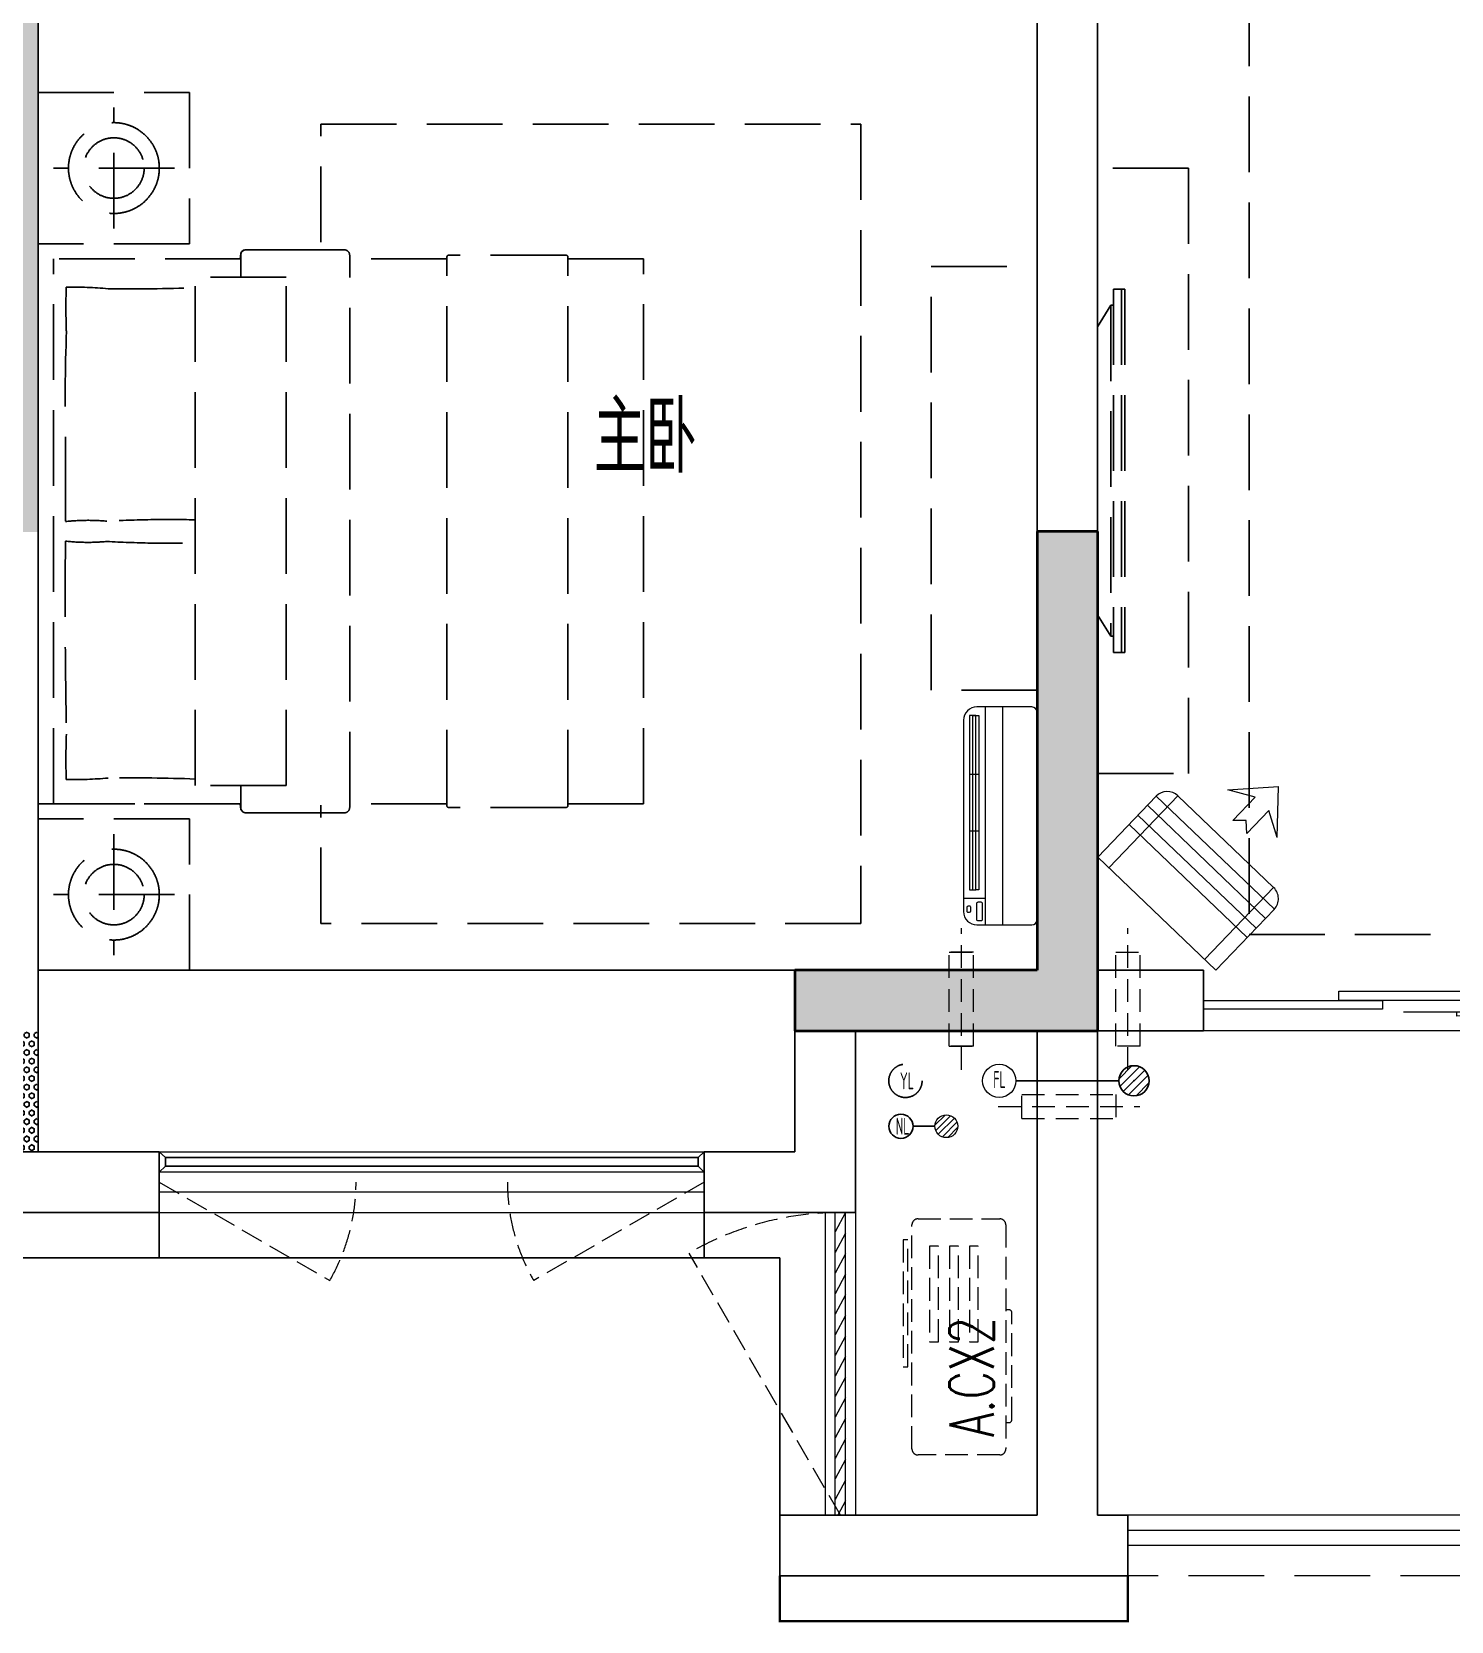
# Model space of a CAD drawing. Extents: x 3753737 to 4713801, y -857380 to 24339.
# Drawn here: x 4494327 to 4499017, y -768696 to -763446 of the extents above; entities that cross this region are included whole.
import ezdxf

# ---------------------------------------------------------------- set-up
doc = ezdxf.new("R2010")
doc.units = 0
doc.header["$LTSCALE"] = 1000
doc.header["$MEASUREMENT"] = 0
for name, pattern in [('A户型$0$DASH', [0.35, 0.25, -0.1]), ('DASH', [0.35, 0.25, -0.1]), ('HIDDEN', [0.375, 0.25, -0.125])]:
    doc.linetypes.add(name, pattern=pattern)
doc.layers.get('0').update_dxf_attribs({"linetype": 'CONTINUOUS'})
for name, color, linetype in [('!!电气', 1, 'CONTINUOUS'), ('3-栏杆1', 252, 'CONTINUOUS'), ('3.5方案汇报，与郭总、侯月琴确定户型_t8$0$2020.03.04 -1安徽标准化洋房户型(UA）_t8_t8$0$看线', 154, 'CONTINUOUS'), ('5fur', 175, 'CONTINUOUS'), ('LVTRY', 252, 'CONTINUOUS'), ('VPIPE-凝结', 150, 'CONTINUOUS'), ('VPIPE-雨水', 4, 'DASH'), ('WALL', 252, 'CONTINUOUS'), ('保温', 6, 'CONTINUOUS'), ('看线', 185, 'CONTINUOUS')]:
    doc.layers.add(name, color=color, linetype=linetype)
for name, color, linetype, lineweight in [('COLUMN', 252, 'CONTINUOUS', 40), ('EQUIP_地漏', 7, 'CONTINUOUS', 18), ('PUB_HATCH', 8, 'CONTINUOUS', 9), ('PUB_TEXT', 7, 'CONTINUOUS', 20), ('VPIPE-废水', 31, 'TG_F', 18), ('WINDOW', 146, 'CONTINUOUS', 20), ('平面-栏杆', 56, 'CONTINUOUS', 15), ('平面-看线', 252, 'CONTINUOUS', 15), ('平面-空调室内机', 176, 'CONTINUOUS', 9), ('平面-空调预留孔', 252, 'CONTINUOUS', 15)]:
    doc.layers.add(name, color=color, linetype=linetype, lineweight=lineweight)
doc.styles.add('_TCH_DIM', font='SIMPLEX', dxfattribs={"bigfont": 'GBCBIG'})
doc.styles.get("Standard").update_dxf_attribs({"font": 'gbenor.shx', "bigfont": 'gbcbig.shx'})
doc.styles.add('TG_LINETYPE', font='SIMPLEX', dxfattribs={"width": 0.8, "height": 3, "bigfont": 'HZTXT'})
doc.linetypes.add('TG_F', pattern='A,2,-0.3,["F",TG_LINETYPE,S=0.1,R=0,X=-0.23,Y=-0.15],0', length=2.3)

# ---------------------------------------------------------------- blocks, each defined once
blk = doc.blocks.new('GFDGFSDFGD')
at = {"layer": 'PUB_HATCH'}
blk.add_hatch(color=256, dxfattribs=at).paths.add_polyline_path([(448216.6364261545, 365523.7242152719), (449216.6352998484, 365523.7242152694), (449216.6352986619, 367173.7241577404), (449016.6352986619, 367173.7241577404), (449016.6352998484, 365723.7242152694), (448216.6364261545, 365723.7242152719)])
at = {"layer": 'COLUMN', "color": 252}
for p, q in [((449216.6352986619, 367173.7241577404), (449016.6352986619, 367173.7241577404)), ((449016.6352986619, 367173.7241577404), (449016.6352998484, 365723.7242152694)), ((449216.6352998484, 365523.7242152694), (449216.6352986619, 367173.7241577404)), ((449016.6352998484, 365723.7242152694), (448216.6364261545, 365723.7242152719)), ((448216.6364261545, 365723.7242152719), (448216.6364261545, 365523.7242152719)), ((448216.6364261545, 365523.7242152719), (449216.6352998484, 365523.7242152694))]:
    blk.add_line(p, q, dxfattribs=at)
blk = doc.blocks.new('dongkong')
at = {"layer": '平面-空调预留孔', "color": 8, "linetype": 'HIDDEN', "ltscale": 0.3}
for p, q in [((-603796.0415180789, 210899.900060961), (-603796.0415180789, 210431.4859232727)), ((-603836.0415180789, 210820.9630630909), (-603836.0415180789, 210510.8096162414)), ((-603836.0415180789, 210820.9630630909), (-603756.0415180789, 210820.9630630909)), ((-603756.0415180789, 210820.9630630909), (-603756.0415180789, 210510.8096162414))]:
    blk.add_line(p, q, dxfattribs=at)
blk.add_lwpolyline([(-603756.0415180789, 210510.8096162414), (-603836.0415180789, 210510.8096162414)], dxfattribs=at)
blk = doc.blocks.new('A$C001338C2')
at = {"color": 8}
for p, q in [((844.9999883423079, 303.6000072514144), (54.99998834231155, 303.6000543390692)), ((109.0525457565491, 214.7673082745569), (109.0525510513944, 303.6000511174025)), ((-1.49359439092e-05, 248.6000576173246), (-2.84423585981e-05, 22.0000576172315)), ((899.9999715576414, 22.00000397306576), (899.9999850640525, 248.6000039731589)), ((21.99997024633922, 5.63059293199e-05), (877.9999702463392, 5.2843679441e-06))]:
    blk.add_line(p, q, dxfattribs=at)
at = {"color": 8, "lineweight": 5}
for p, q in [((864.5756734352908, 278.6904651548975), (144.4768629888749, 278.6905080761171)), ((144.4768629888749, 278.6905080761171), (144.4768622188567, 265.7722729386405)), ((387.0097734353949, 278.6904936200444), (144.4768629888749, 278.6905080761171)), ((144.4768629888749, 278.6905080761171), (144.4768614488676, 252.8539829386973)), ((144.4768622188567, 265.7722729386405), (864.5756726653053, 265.772230017421)), ((387.0097711254275, 239.935678482565), (387.0097734353949, 278.6904936200444)), ((864.5756734352908, 278.6904651548975), (622.0427234354138, 278.6904796109884)), ((622.0427234354138, 278.6904796109884), (622.04272112545, 239.935664473509)), ((864.5756718953162, 252.8539400174777), (864.5756734352908, 278.6904651548975)), ((864.5756726653053, 265.772230017421), (864.5756711253525, 239.9356500174181)), ((899.9999830474662, 214.7672611304297), (-1.69525337697e-05, 214.7673147745954)), ((144.4768606789075, 239.9356929386377), (144.4768614488676, 252.8539829386973)), ((144.4768614488676, 252.8539829386973), (864.5756718953162, 252.8539400174777)), ((864.5756711253525, 239.9356500174181), (144.4768606789075, 239.9356929386377)), ((622.04272112545, 239.935664473509), (387.0097711254275, 239.935678482565)), ((899.9999787804518, 143.1781611304468), (-2.12195482163e-05, 143.1782147746126))]:
    blk.add_line(p, q, dxfattribs=at)
at = {"color": 8}
for points in [[(73.08482630450817, 275.0144977724194), (56.77886350143308, 275.0144987443309, -0.414213562373095), (51.27886382925863, 280.5144990721565), (51.27886400034913, 283.3844664433818, -0.414213562373095), (56.77886432817468, 288.8844661155563), (73.08482713124977, 288.8844651436448, -0.4142135623732024), (78.58482680342422, 283.3844648158192), (78.58482663233372, 280.5144974445939, -0.414213562373095)], [(89.24090579471158, 226.3562818807586), (22.19125331861505, 226.3562858772129, -0.414213562372504), (16.6912536464406, 231.8562862050385), (16.69125431894281, 243.1390318179401, -0.414213562373095), (22.19125464676836, 248.6390314901146), (89.24090712286488, 248.6390274936603, -0.414213562373095), (94.74090679503934, 243.1390271658347), (94.74090612253713, 231.8562815529331, -0.414213562373095)]]:
    blk.add_lwpolyline(points, format="xyb", close=True, dxfattribs=at)
for centre, radius, start, end in [((54.99998506405609, 248.6000543390692), 55.0000000000001, 89.99999658490542, 179.9999965849054), ((844.9999850640525, 248.6000072514144), 55.0000000000001, 359.9999965849054, 89.99999658490542), ((21.9999715576414, 22.00005630592932), 22.00000000000004, 179.9999965849054, 269.9999965849054), ((877.9999715576414, 22.00000528436794), 22.00000000000004, 269.9999965849054, 359.9999965849054)]:
    blk.add_arc(centre, radius, start, end, dxfattribs=at)
blk = doc.blocks.new('$lvtry$00000171')
for p, q in [((-74.24621202462731, 10.60660171788186), (-10.60660171788186, 74.24621202462731)), ((-69.81875867368217, -27.39235180270043), (27.39235180242758, 69.81875867368217)), ((-53.03300858900184, -53.03300858886359), (53.03300858900184, 53.03300858886359)), ((-27.39235180242758, -69.81875867368217), (69.81875867368217, 27.39235180270043)), ((10.60660171788186, -74.24621202462731), (74.24621202462731, -10.60660171788186))]:
    blk.add_line(p, q)
blk.add_circle((0, 0), 75)
blk.add_point((0, 0))
blk = doc.blocks.new('$TwtSys$00000141')
at = {"color": 252}
for p, q in [((-47.09803151780761, 3.836055847277748), (-5.041545145413693, 45.89254221967349)), ((-47.09803151780761, 3.836055847277748), (-5.041545145413693, 45.89254221967349)), ((-43.60958444554853, -17.52724007043071), (17.52724007042889, 43.60958444554853)), ((-43.60958444554853, -17.52724007043071), (17.52724007042889, 43.60958444554853)), ((-33.23401871576607, -33.23401871577153), (33.23401871576607, 33.23401871576425)), ((-33.23401871576607, -33.23401871576971), (33.23401871576607, 33.23401871576425)), ((-16.17805684451741, -43.53063328177632), (43.79137317708955, 16.43879673983065)), ((-16.17805684451741, -43.53063328177632), (43.79137317708955, 16.43879673983247)), ((5.715553844029273, -46.12975947626182), (46.12974035062325, -5.715572969671484)), ((5.715553844029273, -46.12975947626182), (46.12974035062325, -5.715572969671484))]:
    blk.add_line(p, q, dxfattribs=at)
blk.add_circle((0, -1.818989403545856e-12), 47, dxfattribs=at)
blk.add_circle((0, -1.818989403545856e-12), 47, dxfattribs=at)
blk = doc.blocks.new('A$C718F517F')
at = {"layer": '保温', "linetype": 'Continuous', "ltscale": 10}
h = blk.add_hatch(dxfattribs=at)
h.set_pattern_fill('HEX', color=251, scale=10, angle=90, style=0)
h.set_pattern_definition([(90, (-503782.4551314556, -514000.2093208389), (-16.49778, 1.010197673501861e-15), [9.525, -19.05]), (210, (-503782.4551314556, -514000.2093208389), (8.248889999999996, -14.28749658604684), [9.525, -19.05]), (150, (-503782.4551314556, -513990.6843208389), (-8.248890000000003, -14.28749658604684), [9.525, -19.05])])
h.paths.add_polyline_path([(0.1137192867463455, 2048.251597041381), (200.1137029774836, 2048.251597041381), (199.9999824184924, 4900.003076276684), (-1.272303052246571e-06, 4900.003272921604)])
h = blk.add_hatch(dxfattribs=at)
h.set_pattern_fill('HEX', color=251, scale=10, angle=90, style=0)
h.set_pattern_definition([(90, (-503782.4698887531, -516048.4609178798), (-16.49778, 1.010197673501861e-15), [9.525, -19.05]), (210, (-503782.4698887531, -516048.4609178798), (8.248889999999996, -14.28749658604684), [9.525, -19.05]), (150, (-503782.4698887531, -516038.9359178797), (-8.248890000000003, -14.28749658604684), [9.525, -19.05])])
h.paths.add_polyline_path([(0.0989619892789051, 5.238689482212067e-10), (200.0989456800162, 5.238689482212067e-10), (200.062109921244, 398.2528321665595), (0.06212623044848442, 398.2530288114795)])
at = {"layer": '保温', "color": 251, "linetype": 'ByBlock', "ltscale": 10}
blk.add_line((0, 0), (200.0000000021537, -1.268927007913589e-08), dxfattribs=at)
blk = doc.blocks.new('dasdasf1sa2f31as32f')
at = {"color": 8}
for p, q in [((-116.0333029678441, 585.5764855154375), (43.31421442719875, 640.474787555806)), ((82.68419507401995, 476.5984332799144), (43.31421442719875, 640.474787555806)), ((-22.77745136787416, 585.5073602304651), (-116.0333029678441, 585.5764855154375)), ((-22.77745136787416, 585.5073602304651), (-73.37246493535349, 493.2492008739632)), ((32.42647185805254, 555.0730752506729), (-18.10105440387269, 462.9379765309382)), ((82.68419507401995, 476.5984332799144), (32.42647185805254, 555.0730752506729)), ((-473.4737950866693, 259.6563084750783), (-339.4594785901136, 504.0265200089943)), ((-269.8119794043596, 524.3392218776735), (-427.6640969782602, 236.5016507070477)), ((134.6253530689864, 245.484414406435), (-338.8351731522707, 505.1322360634172)), ((-269.8119794043596, 524.3392218776735), (113.7016146283713, 314.0177107195245)), ((-31.30690161697567, 504.4059078391083), (-73.37246493535349, 493.2492008739632)), ((-18.10105440387269, 462.9379765309382), (-31.30690161697567, 504.4059078391083)), ((92.58920825674431, 168.8330396253091), (-380.8957810040447, 428.4689359338913)), ((114.6759563127998, 208.4019676803059), (-359.0953820513678, 468.2211672088001)), ((72.34237424354069, 131.9136772763986), (-401.1422099253978, 391.5503122554119)), ((113.7016146283713, 314.0177107195245), (-44.1505029455293, 26.18013954889921)), ((0, 0), (-473.4737950866693, 259.6563084750783)), ((134.0143164967885, 244.3702115339634), (0, 0))]:
    blk.add_line(p, q, dxfattribs=at)
for centre, radius, start, end in [((-294.4793780628825, 479.3591213504569), 51.30000000018548, 61.25933126190097, 151.2593312616622), ((89.03421596984845, 269.0376101925353), 51.29999999996637, 331.2593312598987, 61.25933126186338)]:
    blk.add_arc(centre, radius, start, end, dxfattribs=at)
blk = doc.blocks.new('fergve')
at = {"layer": '平面-空调预留孔', "color": 8, "linetype": 'DASH', "ltscale": 0.3}
for p, q in [((119062.717304058, 54987.64907498009), (119062.717304058, 54977.64907498009)), ((119435.5529723145, 54977.64907498009), (119435.5529723145, 54987.64907498009)), ((119072.717304058, 54967.64907498009), (119425.5529723145, 54967.64907498009))]:
    blk.add_line(p, q, dxfattribs=at)
blk.add_lwpolyline([(119715.8642389868, 54987.64907498032), (118975.8642389868, 54987.64907498009, -0.414213562373517), (118955.8642389868, 55007.64907498009), (118955.8642389873, 55277.64907498009, -0.414213562372746), (118975.8642389873, 55297.64907498009), (119715.8642389864, 55297.64907498009, -0.4142135623727947), (119735.8642389864, 55277.64907498009), (119735.8642389868, 55007.64907498055, -0.4142135623733224)], format="xyb", close=True, dxfattribs=at)
for points in [[(119666.6522452464, 55326.75839339898), (119246.8340998819, 55326.75839339898), (119246.8340998819, 55311.64433774215), (119666.6522452464, 55311.64433774215)], [(119645.4876140846, 55239.18252008365), (119329.9588134751, 55239.18252008365), (119329.9588134751, 55210.21092074577), (119645.4876140846, 55210.21092074577)], [(119645.4876140846, 55173.38063160962), (119329.9588134751, 55173.38063160962), (119329.9588134751, 55144.40903227197), (119645.4876140846, 55144.40903227197)], [(119645.4876140846, 55107.57874313582), (119329.9588134751, 55107.57874313582), (119329.9588134751, 55078.60714379794), (119645.4876140846, 55078.60714379794)]]:
    blk.add_lwpolyline(points, close=True, dxfattribs=at)
for centre, start, end in [((119072.717304058, 54977.64907498009), 180, 270), ((119425.5529723145, 54977.64907498009), 270, 0)]:
    blk.add_arc(centre, 10, start, end, dxfattribs=at)
at = {"layer": '平面-空调预留孔', "color": 8, "linetype": 'DASH', "ltscale": 0.3, "style": '_TCH_DIM', "width": 0.7058823529411765}
blk.add_text('A.CX2', height=146.88, dxfattribs=at).set_placement((119015.260064729, 55027.2738646582))
blk = doc.blocks.new('GDGDRGDGDRGDR')
at = {"layer": '平面-空调室内机', "ltscale": 0.3}
for p, rotation in [((-154479.4628244262, 653502.8964389144), 180), ((659787.2716851018, 1046278.127469567), 89.99999999999999)]:
    blk.add_blockref('dongkong', p, dxfattribs=dict(at, rotation=rotation))
at = {"layer": '平面-空调预留孔'}
for name, p, rotation in [('dasdasf1sa2f31as32f', (449606.8226812123, 442932.0865610932), 344.9999999966897), ('fergve', (503900.7311772385, 322375.2892448571), 90)]:
    blk.add_blockref(name, p, dxfattribs=dict(at, rotation=rotation))
blk = doc.blocks.new('FGDGDGRDGRRD')
at = {"layer": '5fur', "color": 252, "linetype": 'A户型$0$DASH'}
for p, q in [((423434.8200739012, 366694.7895636196), (423434.8200739012, 363577.0923014557)), ((419434.8085721246, 366358.3318331148), (419934.8085721246, 366358.3318331148)), ((419434.8085721246, 365858.3318331148), (419434.8085721246, 366358.3318331148)), ((419434.8125959404, 366358.3318284234), (419934.8125959404, 366358.3318284234)), ((419434.8125959404, 365858.3318284234), (419434.8125959404, 366358.3318284234)), ((419934.8085721246, 366358.3318331148), (419934.8085721246, 365858.3318331148)), ((419934.8125959404, 366358.3318284234), (419934.8125959404, 365858.3318284234)), ((419684.8085721246, 365908.3318331148), (419684.8085721246, 366308.3318331148)), ((419684.8125959404, 365908.3318284234), (419684.8125959404, 366308.3318284234)), ((420368.8657322843, 365863.3318313913), (420368.8657322843, 366253.6393587648)), ((420368.8657322843, 366253.6393587648), (422152.866848579, 366253.6393587648)), ((420368.8697561001, 365863.3318266999), (420368.8697561001, 366253.6393540734)), ((420368.8697561001, 366253.6393540734), (422152.8708723948, 366253.6393540734)), ((422152.866848579, 366253.6393587648), (422152.866848579, 363613.4867900935)), ((422152.8708723948, 366253.6393540734), (422152.8708723948, 363613.4867854021)), ((419884.8085721246, 366108.3318331148), (419484.8085721246, 366108.3318331148)), ((419884.8125959404, 366108.3318284234), (419484.8125959404, 366108.3318284234)), ((423234.8200740661, 366108.3318143099), (422934.8200740661, 366108.3318143099)), ((422934.8200740661, 366108.3318143099), (422934.8200740661, 364108.3318143099)), ((423234.8200740661, 364108.3318143099), (423234.8200740661, 366108.3318143099)), ((419934.8085721246, 365858.3318331148), (419434.8085721246, 365858.3318331148)), ((419934.8125959404, 365858.3318284234), (419434.8125959404, 365858.3318284234)), ((420106.5743977498, 365831.9750845798, -2.25623389974692e-07), (420104.5994159218, 365825.8818990335, -2.248274901971305e-07)), ((420106.5784215656, 365831.9750798884, -2.25623389974692e-07), (420104.6034397376, 365825.8818943421, -2.248274901971305e-07)), ((420113.2024405837, 365836.9044290879, -2.254826111034656e-07), (420106.5743977498, 365831.9750845798, -2.25623389974692e-07)), ((420113.2064643995, 365836.9044243965, -2.254826111034656e-07), (420106.5784215656, 365831.9750798884, -2.25623389974692e-07)), ((420121.7224048303, 365838.3318313914, -2.244122334249385e-07), (420113.2024405837, 365836.9044290879, -2.254826111034656e-07)), ((420121.7264286461, 365838.3318267, -2.244122334249385e-07), (420113.2064643995, 365836.9044243965, -2.254826111034656e-07)), ((420302.6026651578, 365838.3318313913, -1.96197429974812e-07), (420121.7224048303, 365838.3318313914, -2.244122334249385e-07)), ((420445.7224048254, 365838.3318313913, -1.738727422656718e-07), (420121.7224048301, 365838.3318313913, -2.244122334249114e-07)), ((420302.6066889736, 365838.3318266999, -1.96197429974812e-07), (420121.7264286461, 365838.3318267, -2.244122334249385e-07)), ((420445.7264286412, 365838.3318266999, -1.738727422656718e-07), (420121.7264286459, 365838.3318266999, -2.244122334249114e-07)), ((419434.8045595056, 365808.3318331148, -3.261264283004781e-07), (419434.8045595056, 364008.3318331239)), ((419434.8045595055, 364008.3318331238), (419434.8045595055, 365808.3318313918, -3.261264279882821e-07)), ((420103.7224048301, 365808.3318313916, 1.043412491814623e-07), (419434.8045595055, 365808.3318313918)), ((419434.8085833214, 365808.3318284234, -3.261264283004781e-07), (419434.8085833214, 364008.3318284325)), ((419434.8085833213, 364008.3318284324), (419434.8085833213, 365808.3318267004, -3.261264279882821e-07)), ((420103.7264286459, 365808.3318267001, 1.043412491814623e-07), (419434.8085833213, 365808.3318267004)), ((419484.8045595055, 364008.3318331238, 7.798678278630296e-09), (419484.8045595055, 365808.3318313918, -3.183271237969237e-07)), ((419484.8085833213, 364008.3318284324, 7.798678278630296e-09), (419484.8085833213, 365808.3318267004, -3.183271237969237e-07)), ((420104.5994159218, 365825.8818990335, -2.248274901971305e-07), (420102.2273293876, 365808.3318331148, -2.22017764169578e-07)), ((420104.6034397376, 365825.8818943421, -2.248274901971305e-07), (420102.2313532034, 365808.3318284234, -2.22017764169578e-07)), ((420103.7224048301, 365748.3318313927, -2.109136928145994e-07), (420103.7224048301, 365820.3318313917, -2.239587249099902e-07)), ((420103.7264286459, 365748.3318267013, -2.109136928145994e-07), (420103.7264286459, 365820.3318267002, -2.239587249099902e-07)), ((420463.7224048254, 363996.331833124, 1.626704113744262e-07), (420463.7224048254, 365820.3318313917, -1.678037347329789e-07)), ((420784.8045594841, 365808.3318313918, -1.155452148250999e-07), (420463.7224048254, 365808.3318313918, -1.656295627170534e-07)), ((420463.7264286412, 363996.3318284326, 1.626704113744262e-07), (420463.7264286412, 365820.3318267002, -1.678037347329789e-07)), ((420784.8085832999, 365808.3318267004, -1.155452148250999e-07), (420463.7264286412, 365808.3318267004, -1.656295627170534e-07)), ((420784.8045594841, 364002.331833124, 2.116676732583898e-07), (420784.8045594841, 365814.3318313917, -1.166323008330356e-07)), ((420784.8085832999, 364002.3318284326, 2.116676732583898e-07), (420784.8085832999, 365814.3318267002, -1.166323008330356e-07)), ((421178.8045594775, 365820.3318313917, -5.626086981414962e-08), (420790.8045594841, 365820.3318313917, -1.167834703380635e-07)), ((421178.8085832933, 365820.3318267002, -5.626086981414962e-08), (420790.8085832999, 365820.3318267002, -1.167834703380635e-07)), ((421184.8045594766, 364002.331833124, 2.74062106788065e-07), (421184.8045594766, 365814.3318313917, -5.423786730336044e-08)), ((421434.8045594738, 365808.3318313918, -1.415426033909318e-08), (421184.8045594766, 365808.3318313918, -5.315078129545187e-08)), ((421184.8085832924, 364002.3318284326, 2.74062106788065e-07), (421184.8085832924, 365814.3318267002, -5.423786730336044e-08)), ((421434.8085832896, 365808.3318267004, -1.415426033909318e-08), (421184.8085832924, 365808.3318267004, -5.315078129545187e-08)), ((421434.8045594738, 364008.331833124, 3.119715417364338e-07), (421434.8045594738, 365808.3318313918, -1.415426033909318e-08)), ((421434.8085832896, 364008.3318284326, 3.119715417364338e-07), (421434.8085832896, 365808.3318267004, -1.415426033909318e-08)), ((422384.8193122067, 364383.4602288372), (422384.8193122067, 365783.4602288372)), ((422384.8193122067, 365783.4602288372), (422734.8193122067, 365783.4602288372)), ((422384.8233360225, 364383.4602241457), (422384.8233360225, 365783.4602241457)), ((422384.8233360225, 365783.4602241457), (422734.8233360225, 365783.4602241457)), ((422734.8193122067, 365783.4602288372), (422734.8193122067, 364383.4602288372)), ((422734.8233360225, 365783.4602241457), (422734.8233360225, 364383.4602241457)), ((419953.7224048329, 364068.3318331231, 7.007247652838246e-08), (419953.7224048329, 365748.3318313927, -2.343116053882141e-07)), ((420253.7224048282, 365748.3318313927, -1.875157802408222e-07), (419953.7224048329, 365748.3318313927, -2.343116053882141e-07)), ((419953.7264286487, 364068.3318284317, 7.007247652838246e-08), (419953.7264286487, 365748.3318267013, -2.343116053882141e-07)), ((420253.726428644, 365748.3318267013, -1.875157802408222e-07), (419953.7264286487, 365748.3318267013, -2.343116053882141e-07)), ((420253.7224048282, 364068.3318331231, 1.168683016757744e-07), (420253.7224048282, 365748.3318313927, -1.875157802408222e-07)), ((420253.726428644, 364068.3318284317, 1.168683016757744e-07), (420253.726428644, 365748.3318267013, -1.875157802408222e-07)), ((422987.3200337593, 365708.3318112917), (422987.3201143709, 364508.3318121241)), ((422987.3200337593, 365708.3318112917), (423024.0700456663, 365708.3318138939)), ((422987.3200337593, 365708.3318112917), (422987.3201143709, 364508.3318121241)), ((422987.3200337593, 365708.3318112917), (423024.0700456663, 365708.3318138939)), ((423024.0700456663, 365708.3318138939), (423008.3200337593, 365708.3318127787)), ((423024.0700456663, 365708.3318138939), (423008.3200337593, 365708.3318127787)), ((423013.6318285349, 365708.3318131549), (423013.6319091492, 364508.331813987)), ((423013.6318285349, 365708.3318131549), (423013.6319091492, 364508.331813987)), ((423024.0700456663, 365708.3318138939), (423024.0701262797, 364508.331814726)), ((423024.0700456663, 365708.3318138939), (423024.0701262797, 364508.331814726)), ((422978.1801354918, 365654.9372710149), (422934.8200425836, 365583.7167101823)), ((422978.1801354918, 365654.9372710149), (422934.8200425836, 365583.7167101823)), ((422978.1801354918, 365654.9372710149), (422978.1802085419, 364561.7263511058)), ((422987.3200375405, 365654.9372716621), (422978.1801354918, 365654.9372710149)), ((422978.1801354918, 365654.9372710149), (422978.1802085419, 364561.7263511058)), ((422987.3200375405, 365654.9372716621), (422978.1801354918, 365654.9372710149)), ((422934.8200425836, 365583.7167101823), (422934.8201055485, 364632.9469057989)), ((422978.1802085419, 364561.7263511063), (422934.8201055485, 364632.9469057989)), ((422987.3201105916, 364561.7263517535), (422978.1802085419, 364561.7263511063)), ((422987.3201143709, 364508.3318121241), (423024.0701262797, 364508.331814726)), ((422734.8193122067, 364383.4602288372), (422384.8193122067, 364383.4602288372)), ((422734.8233360225, 364383.4602241457), (422384.8233360225, 364383.4602241457)), ((422934.8200740661, 364108.3318143099), (423234.8200740661, 364108.3318143099)), ((420253.7224048282, 364068.3318331231, 1.168683016757744e-07), (419953.7224048329, 364068.3318331231, 7.007247652838246e-08)), ((420253.726428644, 364068.3318284317, 1.168683016757744e-07), (419953.7264286487, 364068.3318284317, 7.007247652838246e-08)), ((420103.7224048301, 364068.3318331231, 9.347038910196999e-08), (420103.7224048301, 363996.331833124, 1.065154211973878e-07)), ((420103.7264286459, 364068.3318284317, 9.347038910196999e-08), (420103.7264286459, 363996.3318284326, 1.065154211973878e-07)), ((419434.8045595056, 364008.3318331239), (420102.3360563389, 364008.3318331242, 1.041249981094541e-07)), ((420103.7224048301, 364008.331833124, 1.043412491814623e-07), (419434.8045595055, 364008.3318331238)), ((419434.8085833214, 364008.3318284325), (420102.3400801547, 364008.3318284327, 1.041249981094541e-07)), ((420103.7264286459, 364008.3318284326, 1.043412491814623e-07), (419434.8085833213, 364008.3318284324)), ((420102.3360563389, 364008.3318331242, 1.041249981094541e-07), (420103.6715176148, 363989.3757732537, 1.077677893925386e-07)), ((420102.3400801547, 364008.3318284327, 1.041249981094541e-07), (420103.6755414306, 363989.3757685623, 1.077677893925386e-07)), ((420368.8657322843, 363613.4867900935), (420368.8657322843, 364003.3318331243)), ((420368.8697561001, 363613.4867854021), (420368.8697561001, 364003.3318284329)), ((420784.8045594841, 364008.331833124, 2.10580587250427e-07), (420463.7224048254, 364008.331833124, 1.604962393585006e-07)), ((420784.8085832999, 364008.3318284326, 2.10580587250427e-07), (420463.7264286412, 364008.3318284326, 1.604962393585006e-07)), ((421178.8045594775, 363996.331833124, 2.742132762932013e-07), (420790.8045594841, 363996.331833124, 2.136906757693416e-07)), ((421178.8085832933, 363996.3318284326, 2.742132762932013e-07), (420790.8085832999, 363996.3318284326, 2.136906757693416e-07)), ((421434.8045594738, 364008.331833124, 3.119715417364338e-07), (421184.8045594766, 364008.331833124, 2.729750207801022e-07)), ((421434.8085832896, 364008.3318284326, 3.119715417364338e-07), (421184.8085832924, 364008.3318284326, 2.729750207801022e-07)), ((419934.8085721246, 363958.3318331239), (419434.8085721246, 363958.3318331239)), ((419434.8085721246, 363958.3318331239), (419434.8085721246, 363458.3318331239)), ((419934.8125959404, 363958.3318284325), (419434.8125959404, 363958.3318284325)), ((419434.8125959404, 363958.3318284325), (419434.8125959404, 363458.3318284325)), ((419934.8085721246, 363458.3318331239), (419934.8085721246, 363958.3318331239)), ((419934.8125959404, 363458.3318284325), (419934.8125959404, 363958.3318284325)), ((420103.6715176148, 363989.3757732537, 1.077677893925386e-07), (420111.3405708036, 363980.678540304, 1.105398283407223e-07)), ((420103.6755414306, 363989.3757685623, 1.077677893925386e-07), (420111.3445946194, 363980.6785356126, 1.105398283407223e-07)), ((420111.3405708036, 363980.678540304, 1.105398283407223e-07), (420121.7224048302, 363978.3318331244, 1.125844287301078e-07)), ((420111.3445946194, 363980.6785356126, 1.105398283407223e-07), (420121.726428646, 363978.331828433, 1.125844287301078e-07)), ((420121.7224048302, 363978.3318331244, 1.125844287301078e-07), (420302.6026651578, 363978.3318313916, 1.407992324941921e-07)), ((420445.7224048254, 363978.3318331243, 1.631239198894016e-07), (420121.7224048301, 363978.3318331243, 1.12584428730162e-07)), ((420121.726428646, 363978.331828433, 1.125844287301078e-07), (420302.6066889736, 363978.3318267002, 1.407992324941921e-07)), ((420445.7264286412, 363978.3318284329, 1.631239198894016e-07), (420121.7264286459, 363978.3318284329, 1.12584428730162e-07)), ((420302.6026651578, 363978.3318313916, 1.407992324941921e-07), (420302.6026651578, 363978.3318331244, 1.407992321802342e-07)), ((420302.6066889736, 363978.3318267002, 1.407992324941921e-07), (420302.6066889736, 363978.331828433, 1.407992321802342e-07)), ((419684.8085721246, 363908.3318331239), (419684.8085721246, 363508.3318331239)), ((419684.8125959404, 363908.3318284325), (419684.8125959404, 363508.3318284325)), ((419884.8085721246, 363708.3318331239), (419484.8085721246, 363708.3318331239)), ((419884.8125959404, 363708.3318284325), (419484.8125959404, 363708.3318284325)), ((422152.866848579, 363613.4867900935), (420368.8657322843, 363613.4867900935)), ((422152.8708723948, 363613.4867854021), (420368.8697561001, 363613.4867854021)), ((423434.8200739012, 363577.0923014557), (426049.6983423656, 363577.0923014557)), ((419434.8085721246, 363458.3318331239), (419934.8085721246, 363458.3318331239)), ((419434.8125959404, 363458.3318284325), (419934.8125959404, 363458.3318284325))]:
    blk.add_line(p, q, dxfattribs=at)
for centre, radius in [((419684.8085721246, 366108.3318331148), 150), ((419684.8125959404, 366108.3318284234), 150), ((419684.8085721246, 366108.3318331148), 100), ((419684.8125959404, 366108.3318284234), 100), ((419684.8085721246, 363708.3318331239), 150), ((419684.8125959404, 363708.3318284325), 150), ((419684.8085721246, 363708.3318331239), 100), ((419684.8125959404, 363708.3318284325), 100)]:
    blk.add_circle(centre, radius, dxfattribs=at)
for centre, radius, start, end in [((420121.7224048301, 365820.3318313917, -0.0001289102144513946), 17.99999999973806, 90, 180), ((420121.7264286459, 365820.3318267002, -0.0001289102144513946), 17.99999999973806, 90, 180), ((420445.7224048254, 365820.3318313916, -0.0001289102144513946), 17.99999999973806, 0, 90), ((420445.7264286412, 365820.3318267001, -0.0001289102144513946), 17.99999999973806, 0, 90), ((420790.8045594841, 365814.3318313917, -0.0001289102144513946), 5.999999999912688, 90, 180), ((420790.8085832999, 365814.3318267002, -0.0001289102144513946), 5.999999999912688, 90, 180), ((421178.8045594775, 365814.3318313917, -0.0001289102144513946), 5.999999999912688, 0, 90), ((421178.8085832933, 365814.3318267002, -0.0001289102144513946), 5.999999999912688, 0, 90), ((421458.4701677961, 365647.9264625411, -0.0001289102144513946), 1932.206600625078, 178.0297793472074, 182.4617042253642), ((421458.4741916119, 365647.9264578497, -0.0001289102144513946), 1932.206600625078, 178.0297793472072, 182.4617042253637), ((419558.9662007717, 364561.5290224631, -0.0001289102144513946), 1153.258746364768, 84.69839701753824, 91.5681667140413), ((419558.9702245875, 364561.5290177717, -0.0001289102144513946), 1153.258746364768, 84.69839701753833, 91.56816671404124), ((419746.9787647137, 371327.890242896, -0.0001289102144513946), 5618.626429089849, 269.1693537859096, 272.1087383099883), ((419746.9827885295, 371327.8902382046, -0.0001289102144513946), 5618.626429089849, 269.1693537859098, 272.1087383099884), ((426651.2751216022, 365324.733698211, -0.0001289102144513946), 7127.387375029001, 178.0255324222418, 181.0678210453958), ((426651.279145418, 365324.7336935196, -0.0001289102144513946), 7127.387375029001, 178.0255324222414, 181.0678210453955), ((457242.0015201449, 365061.4552500586, -0.0001289102144513946), 37717.1016062104, 179.8018292767071, 180.1835658634823), ((457242.0055439607, 365061.4552453672, -0.0001289102144513946), 37717.1016062104, 179.8018292767078, 180.1835658634822), ((419598.7798065517, 364282.9532422208, -0.0001289102144513946), 661.7782130578128, 84.57724482239553, 96.39290909899418), ((419598.7838303675, 364282.9532375294, -0.0001289102144513946), 661.7782130578128, 84.57724482239536, 96.39290909899391), ((419867.3421401536, 361236.1526067257, -0.0001289102144513946), 3711.33976489824, 88.69421482460513, 93.18220748465498), ((419867.3461639694, 361236.1526020343, -0.0001289102144513946), 3711.33976489824, 88.69421482460515, 93.18220748465487), ((442429.1388036075, 364673.3099728071, -0.0001289102144513946), 22905.25108170771, 179.4927743888925, 181.1013722304204), ((442429.1428274233, 364673.3099681156, -0.0001289102144513946), 22905.25108170771, 179.4927743888924, 181.1013722304201), ((419598.7798065517, 365533.7104219961, -0.0001289102144513946), 661.7782130578128, 263.580238528241, 275.4227551776045), ((419598.7838303675, 365533.7104173047, -0.0001289102144513946), 661.7782130578128, 263.5802385282411, 275.4227551776047), ((419867.3421401532, 368580.5110574911, -0.0001289102144513946), 3711.33976489824, 266.817792515345, 271.3057851753949), ((419867.346163969, 368580.5110527996, -0.0001289102144513946), 3711.33976489824, 266.8177925153452, 271.3057851753948), ((421458.4701677961, 364155.4144929979, -0.0001289102144513946), 1932.206600625078, 177.5382957746358, 181.9702206527926), ((421458.4741916119, 364155.4144883065, -0.0001289102144513946), 1932.206600625078, 177.5382957746363, 181.9702206527928), ((419558.9662007717, 365241.8119330759, -0.0001289102144513946), 1153.258746364768, 268.4318332859587, 275.3016029824618), ((419558.9702245875, 365241.8119283845, -0.0001289102144513946), 1153.258746364768, 268.4318332859588, 275.3016029824617), ((419746.9787647138, 358475.450712643, -0.0001289102144513946), 5618.626429089849, 87.89126169001166, 90.83064621409034), ((419746.9827885296, 358475.4507079516, -0.0001289102144513946), 5618.626429089849, 87.89126169001158, 90.83064621409021), ((420121.7224048301, 363996.331833124, -0.0001289102144513946), 17.99999999973806, 180, 270), ((420121.7264286459, 363996.3318284326, -0.0001289102144513946), 17.99999999973806, 180, 270), ((420445.7224048254, 363996.331833124, -0.0001289102144513946), 17.99999999973806, 270, 0), ((420445.7264286412, 363996.3318284326, -0.0001289102144513946), 17.99999999973806, 270, 0), ((420790.8045594841, 364002.331833124, -0.0001289102144513946), 5.999999999912688, 180, 270), ((420790.8085832999, 364002.3318284326, -0.0001289102144513946), 5.999999999912688, 180, 270), ((421178.8045594775, 364002.331833124, -0.0001289102144513946), 5.999999999912688, 270, 0), ((421178.8085832933, 364002.3318284326, -0.0001289102144513946), 5.999999999912688, 270, 0)]:
    blk.add_arc(centre, radius, start, end, dxfattribs=at)
blk = doc.blocks.new('$DorLib2D$00000138')
at = {"color": 0, "linetype": 'Continuous'}
for p, q in [((-0.2875000000003638, -2.13e-14), (-0.2875000000003638, 0.1537753792110692)), ((-0.2875000000003638, 0.1537753792110692), (0, 0.1537753792110692)), ((0, 0.1537753792110976), (0, 7.1e-15)), ((0.2875000000003638, 0.1537753792110692), (0, 0.1537753792110692)), ((0.2875000000003638, -2.13e-14), (0.2875000000003638, 0.1537753792110692)), ((-0.5, -0.139864741756405), (-0.5, -2.13e-14)), ((-0.5, -2.13e-14), (-0.21875, -2.13e-14)), ((0, -2.13e-14), (-0.2875000000003638, -2.13e-14)), ((-0.21875, -2.13e-14), (-0.21875, -0.139864741756405)), ((0, -2.13e-14), (0.2875000000003638, -2.13e-14)), ((0.21875, -2.13e-14), (0.21875, -0.139864741756405)), ((0.5, -2.13e-14), (0.21875, -2.13e-14)), ((0.5, -2.13e-14), (0.5, -0.194552241756405)), ((0.5, -0.139864741756405), (0.5, -2.13e-14)), ((-0.21875, -0.139864741756405), (-0.5, -0.139864741756405)), ((0.21875, -0.139864741756405), (0.5, -0.139864741756405)), ((-0.1856715078083653, -0.1859990653694013), (-0.0370241864184209, -0.1859990653694013)), ((-0.0370241864184209, -0.1859990653694013), (-0.101855674160106, -0.2582593850092678)), ((-0.101855674160106, -0.2582593850092678), (-0.101855674160106, -0.1859990653694013)), ((0.1856715078083653, -0.1859990653694013), (0.0370241864184209, -0.1859990653694013)), ((0.0370241864184209, -0.1859990653694013), (0.101855674160106, -0.2582593850092678)), ((0.101855674160106, -0.2582593850092678), (0.101855674160106, -0.1859990653694013))]:
    blk.add_line(p, q, dxfattribs=at)
blk = doc.blocks.new('$WINLIB2D$00000001')
at = {"color": 0}
for points in [[(-0.4999999999999964, 0.5000000000000142), (-0.4999999999999964, -0.4999999999999858)], [(-0.4999999999999964, 0.5000000000000142), (0.5000000000000036, 0.5000000000000142)], [(0.5000000000000036, -0.4999999999999858), (0.5000000000000036, 0.5000000000000142)], [(0.5000000000000036, 0.1666666666666714), (-0.4999999999999964, 0.1666666666666714)], [(0.5000000000000036, -0.1666666666666572), (-0.4999999999999964, -0.1666666666666572)], [(-0.4999999999999964, -0.4999999999999858), (0.5000000000000036, -0.4999999999999858)]]:
    blk.add_lwpolyline(points, dxfattribs=at)
blk = doc.blocks.new('$WINLIB2D$00000039')
at = {"color": 0}
for points in [[(-0.4999999999983409, 0.5000000000445652), (-0.4999999999999964, -0.4999999999999716)], [(0.5000000000016591, 0.4999999999536158), (-0.4999999999983409, 0.5000000000445652)], [(0.4999999999983338, -0.5000000000463842), (0.4999999999999609, 0.4999999999999432)], [(-0.499999999999428, 0.1666666667124446), (0.500000000000572, 0.1666666666205998)], [(-0.3838834764901549, -0.166666666632409), (-0.4479860405916831, 0.1666666667079113)], [(-0.3158924398378069, -0.166666666637866), (-0.3799950039392748, 0.1666666667006353)], [(-0.2479014031851996, -0.166666666645142), (-0.3120039672867243, 0.1666666666951784)], [(-0.1799103665328481, -0.1666666666505989), (-0.2440129306343159, 0.1666666666887977)], [(-0.1119193298802692, -0.1666666666569512), (-0.1760218939817904, 0.1666666666824455)], [(-0.04392829322788927, -0.1666666666633319), (-0.1080308573293216, 0.1666666666760648)], [(0.02406274342471804, -0.1666666666696841), (-0.04003982067680312, 0.1666666666697125)], [(0.09205378007703402, -0.1666666666751411), (0.02795121597557682, 0.1666666666642556)], [(0.1600448167296129, -0.1666666666815217), (0.0959422526280953, 0.1666666666578749)], [(0.2280358533819644, -0.166666666687874), (0.163933289280525, 0.1666666666505989)], [(0.2960268900345753, -0.1666666666942547), (0.231924325933047, 0.1666666666460657)], [(0.3640179266869801, -0.1666666667006069), (0.2999153625854838, 0.166666666639685)], [(0.4320089633395341, -0.1666666667060639), (0.3679063992380058, 0.166666666632409)], [(0.4999999999916831, -0.1666666667115209), (0.4358974358904746, 0.1666666666260568)], [(-0.4518745131427302, -0.1666666666260284), (-0.5000000000072298, 0.08358586507802102)], [(-0.500000000000572, -0.1666666666214951), (0.499999999999428, -0.1666666667124446)], [(0.4999999999983338, -0.5000000000463842), (-0.5000000000016662, -0.4999999999554348)]]:
    blk.add_lwpolyline(points, dxfattribs=at)
blk = doc.blocks.new('A$C1C403CBE')
at = {"color": 252, "const_width": 8}
blk.add_lwpolyline([(27550.0000339048, -99.99999948323239), (27550.0000339048, -249.9999994832324), (28699.99999658763, -250.0000103433849), (28699.99997809436, -99.99913375091273)], dxfattribs=at)
at = {"layer": '3-栏杆1', "color": 252}
for p, q in [((25520.26864399249, 1282.212400596938), (25500.00001359545, 1299.999978911481)), ((25500.00001359545, 1299.999978911481), (25520.26864381228, 1282.212400755263)), ((25520.26864381228, 1282.212400755263), (25520.26864380948, 1252.930120896897)), ((27279.73135541333, 1282.14632327517), (25520.26864381228, 1282.190802913276)), ((27279.73135523312, 1282.212400592864), (27299.99998563016, 1299.999978907406)), ((27299.99998563016, 1299.999978907406), (27279.73135541333, 1282.212400751188)), ((27279.73135541333, 1282.212400751188), (27279.73135541612, 1252.930120892823)), ((25500.00003714534, 1233.083245861228), (25520.26864380948, 1252.930120896897)), ((25520.26864380948, 1252.908532858943), (27279.73135541612, 1252.864073085366)), ((27279.73135541612, 1252.930120892823), (27299.99996208027, 1233.083245857153)), ((27299.99996208027, 1233.083245857153), (27279.73135541612, 1252.930120892823))]:
    blk.add_line(p, q, dxfattribs=at)
at = {"layer": '3.5方案汇报，与郭总、侯月琴确定户型_t8$0$2020.03.04 -1安徽标准化洋房户型(UA）_t8_t8$0$看线', "color": 252, "ltscale": 10}
blk.add_line((27599.98925829073, 1900.000005932408), (25099.9892594493, 1900.000005881884), dxfattribs=at)
at = {"layer": 'VPIPE-凝结', "color": 252, "ltscale": 0.1}
blk.add_line((28330.00239899755, 1534.999997792765), (28669.99999952316, 1534.999967537471), dxfattribs=at)
blk.add_lwpolyline([(28062.3976000254, 1384.999984665425), (27989.9976000255, 1384.999986465904)], dxfattribs=at)
at = {"layer": 'VPIPE-凝结', "color": 252}
blk.add_circle((27949.9976000255, 1384.999986465904), 40, dxfattribs=at)
at = {"layer": 'VPIPE-废水', "color": 252}
blk.add_circle((28275.00239899755, 1534.999997792765), 55, dxfattribs=at)
at = {"layer": 'VPIPE-雨水', "color": 252}
blk.add_circle((27964.9976000255, 1534.999984665425), 55, dxfattribs=at)
at = {"layer": 'WALL', "color": 252}
for p, q in [((25100.00000904981, 1299.999991177699), (25100.00000914823, 6199.999991420808)), ((28399.99999947591, 5199.999991655528), (28399.99999955069, 1899.999998993473)), ((28599.9999995507, 1899.999998989652), (28599.99999947591, 5199.99999166006)), ((28399.99999955069, 1899.999998993473), (27599.99999867332, 1899.999999009306)), ((27599.99999869847, 1299.999991393067), (27599.99999867332, 1899.999999009306)), ((28949.99999936203, 1899.999998983203), (28599.9999995507, 1899.999998989652)), ((28949.99999935834, 1699.999998983203), (28949.99999936203, 1899.999998983203)), ((28399.99999951002, 1699.999998993473), (27799.99999868171, 1699.999999005347)), ((27799.99999870686, 1099.999991410295), (27799.99999868171, 1699.999999005347)), ((28399.99999882291, 99.9999929125923), (28399.99999951002, 1699.999998993473)), ((28599.99999951002, 1699.999998989651), (28949.99999935834, 1699.999998983203)), ((28599.99999882291, 99.9999910736224), (28599.99999951002, 1699.999998989651)), ((25499.99999960488, 1299.999991212156), (25100.00000904981, 1299.999991177699)), ((25499.99999962211, 1099.999991212156), (25499.99999960488, 1299.999991212156)), ((27599.99999869847, 1299.999991393067), (27299.99999960489, 1299.999991367221)), ((27299.99999960489, 1299.999991367221), (27299.99999962212, 1099.999991367222)), ((24999.99999963143, 1099.999991169083), (25499.99999962211, 1099.999991212156)), ((27299.99999962212, 1099.999991367222), (27799.99999870686, 1099.999991410295)), ((27550.00003390519, -99.99999948323239), (27550.00003569441, 100.0000005167676)), ((28399.99999882291, 99.9999929125923), (27550.00003569441, 100.0000005167676)), ((28699.9999998929, 99.99999012926128), (28599.99999882291, 99.9999910736224)), ((28699.99999800418, -100.0000098707387), (28699.9999998929, 99.99999012926128)), ((28499.99999788582, -100.0000079820165), (27550.00003390519, -99.99999948323239)), ((28699.99999800418, -100.0000098707387), (28499.99999783607, -100.0000079820165))]:
    blk.add_line(p, q, dxfattribs=at)
at = {"layer": 'WINDOW', "color": 252}
blk.add_line((31049.99999935834, 1699.999998944508), (28949.99999935834, 1699.999998983203), dxfattribs=at)
at = {"layer": 'WINDOW', "color": 252, "linetype": 'DASH', "ltscale": 0.3}
for points in [[(25499.99999967124, 1199.999991153716), (26063.13089336595, 875.3715936086373, 0.1314846383240589), (26149.99999962188, 1199.999991162214)], [(27299.99999954505, 1199.999991153716), (26736.86910585081, 875.3715936086373, -0.1314846383240589), (26649.99999959487, 1199.999991162214)], [(27749.99999945145, 99.99999293556903), (27249.99999945285, 966.02539671876, -0.1316524975897076), (27749.99999946123, 1099.999992933939)]]:
    blk.add_lwpolyline(points, format="xyb", dxfattribs=at)
at = {"layer": '平面-栏杆', "color": 252}
for points in [[(33349.99999894481, 49.99999167036731), (28699.99999894854, 49.99999012926128)], [(33349.99999894481, -8.328701369464397e-06), (28699.99999894854, -9.870738722383976e-06)]]:
    blk.add_lwpolyline(points, dxfattribs=at)
at = {"layer": '平面-看线', "color": 252}
blk.add_lwpolyline([(33349.99999894481, 99.99999166966882), (28699.99999894854, 99.99999012902845)], dxfattribs=at)
at = {"layer": '平面-看线', "color": 252, "linetype": 'DASH'}
blk.add_lwpolyline([(33349.99999894481, -100.0000083273044), (28699.99998073, -99.99913375091273)], dxfattribs=at)
at = {"layer": '看线', "color": 252, "ltscale": 0.5}
for points in [[(25499.99999960838, 1099.999991181772), (25499.99999960838, 949.9999911817722), (27299.99999960838, 949.9999911817722), (27299.99999960978, 1099.999991155928)], [(27550.0000169361, 100.0000020451844), (27550.00001684017, 949.999991198536), (24999.99998569069, 949.9999911757186)]]:
    blk.add_lwpolyline(points, dxfattribs=at)
at = {"color": 252}
for name, p in [('GFDGFSDFGD', (-420616.5786992437, -363823.7248326879)), ('A$C718F517F', (24900.00001580594, 1299.99999116559)), ('GDGDRGDGDRGDR', (-420616.5787028493, -441032.0865709839))]:
    blk.add_blockref(name, p, dxfattribs=at)
blk.add_blockref('FGDGDGRDGRRD', (-394334.8199112779, -361558.3318272423))
at = {"layer": 'EQUIP_地漏', "color": 252, "xscale": -0.8, "yscale": -0.8, "zscale": 0.8, "rotation": 180}
blk.add_blockref('$TwtSys$00000141', (28099.9976000255, 1384.999984665425), dxfattribs=at)
at = {"layer": 'LVTRY', "color": 252, "xscale": -0.6666666667107825, "yscale": 0.6666666667107825, "rotation": 90.00000000602213}
blk.add_blockref('$lvtry$00000171', (28719.99999952689, 1534.999967542826), dxfattribs=at)
at = {"layer": 'WINDOW', "color": 252}
for name, p, xscale, yscale, zscale, rotation in [('$DorLib2D$00000138', (29999.99999936019, 1799.999998963855), 2100, -200, 2100, 179.9999999989443), ('$WINLIB2D$00000001', (26399.9999996135, 1199.999991289689), 1800, -200, 1800, 4.935878894074151e-09), ('$WINLIB2D$00000039', (27750.00003568549, 600.0000004977919), -1000, -100, -1000, 270)]:
    blk.add_blockref(name, p, dxfattribs=dict(at, xscale=xscale, yscale=yscale, zscale=zscale, rotation=rotation))
at = {"layer": '平面-空调室内机', "color": 252, "ltscale": 0.3, "xscale": -1, "rotation": 180}
blk.add_blockref('dongkong', (631945.9468141282, 212470.8105057423), dxfattribs=at)
at = {"layer": '平面-空调室内机', "color": 252, "ltscale": 0.3, "rotation": 180}
blk.add_blockref('dongkong', (-575646.1362220291, 212470.8105057426), dxfattribs=at)
at = {"layer": '平面-空调预留孔', "color": 252, "xscale": 0.800000000046565, "yscale": 0.800000000046565, "zscale": 0.800000000046565, "rotation": 90.00000023343011}
blk.add_blockref('A$C001338C2', (28399.8945921571, 2050.000917497906), dxfattribs=at)
at = {"layer": 'PUB_TEXT', "color": 252}
blk.add_text('主卧', height=236.3120567375886, dxfattribs=at).set_placement((26935.23093704274, 3542.482632570551))
at = {"layer": 'PUB_TEXT', "color": 252, "width": 0.6}
for s, p in [('YL', (27946.7976000255, 1506.999984665425)), ('FL', (28255.20812723366, 1511.159796083182)), ('NL', (27933.1975998044, 1356.999984665372))]:
    blk.add_text(s, height=56.00000000000001, dxfattribs=at).set_placement(p)

msp = doc.modelspace()

# ---------------------------------------------------------------- block references
at = {"layer": '!!电气'}
msp.add_blockref('A$C1C403CBE', (4469248.631777539, -768446.4743201078), dxfattribs=at)

doc.saveas('drawing.dxf')
